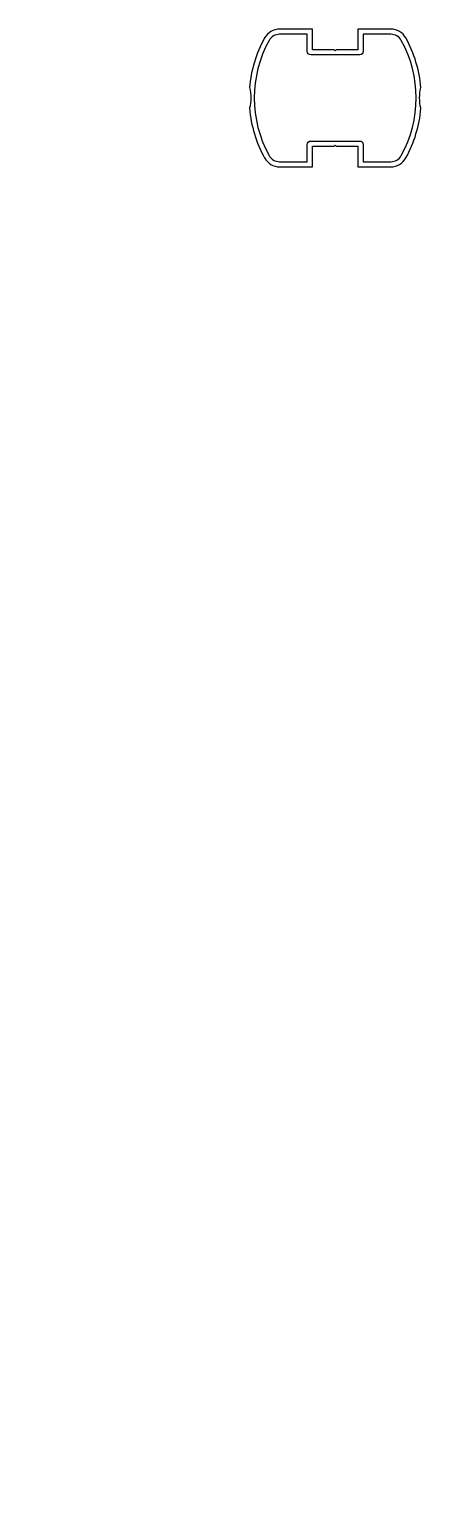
# Model space of a CAD drawing. Extents: x 80 to 193, y -182 to 240.
import ezdxf

# ---------------------------------------------------------------- set-up
doc = ezdxf.new("R2010")
doc.units = 0
doc.layers.get('DEFPOINTS').update_dxf_attribs({"linetype": 'CONTINUOUS'})
doc.layers.add('ANA', color=220, linetype='CONTINUOUS')

msp = doc.modelspace()

# ---------------------------------------------------------------- linework, layer by layer
at = {"layer": 'ANA', "color": 7}
for points in [[(143.63, 223.25, -0.124927), (143.63, 217.25, 0.105803), (148, 202.83, 0.272919), (152.38, 200.25), (161.91, 200.25), (161.91, 206.25), (168.21, 206.25), (168.51, 206.55), (168.81, 206.25), (175.11, 206.25), (175.11, 200.25), (184.64, 200.25, 0.272919), (189.01, 202.83, 0.105803), (193.38, 217.25, -0.124927), (193.38, 223.25, 0.105803), (189.01, 237.67, 0.272919), (184.64, 240.25), (175.11, 240.25), (175.11, 234.25), (168.81, 234.25), (168.51, 233.95), (168.21, 234.25), (161.91, 234.25), (161.91, 240.25), (152.38, 240.25, 0.272919), (148, 237.67, 0.105803)], [(149.31, 203.56, 0.272919), (152.38, 201.75), (160.41, 201.75), (160.41, 206.75, -0.414214), (161.41, 207.75), (175.61, 207.75, -0.414214), (176.61, 206.75), (176.61, 201.75), (184.64, 201.75, 0.272919), (187.7, 203.56, 0.258045), (187.7, 236.94, 0.272919), (184.64, 238.75), (176.61, 238.75), (176.61, 233.75, -0.414214), (175.61, 232.75), (161.41, 232.75, -0.414214), (160.41, 233.75), (160.41, 238.75), (152.38, 238.75, 0.272919), (149.31, 236.94, 0.258045)]]:
    msp.add_lwpolyline(points, format="xyb", close=True, dxfattribs=at)
at = {"layer": 'DEFPOINTS', "color": 0, "linetype": 'BYBLOCK'}
msp.add_point((79.64, -182.21), dxfattribs=at)

doc.saveas('drawing.dxf')
